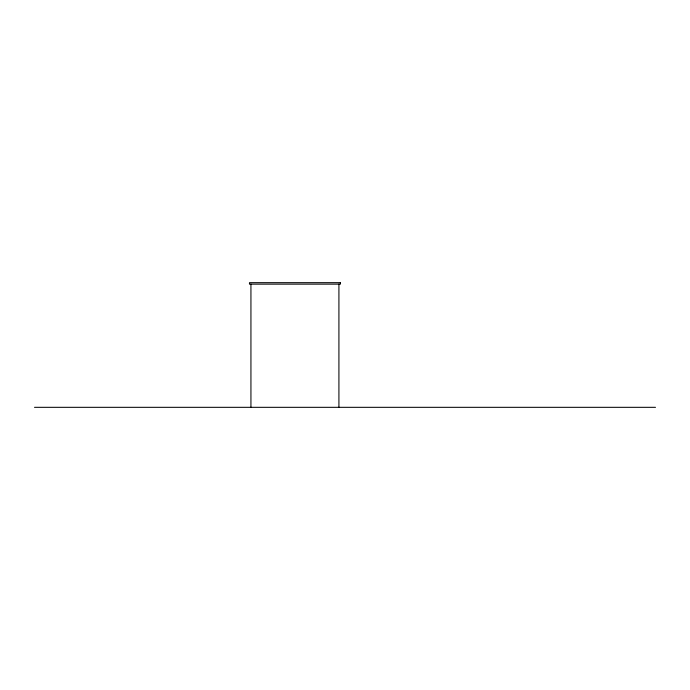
<?xml version="1.0" encoding="UTF-8"?>
<svg xmlns="http://www.w3.org/2000/svg" width="690" height="690" viewBox="0 0 690 690"><rect width="100%" height="100%" fill="white"/><g stroke="black" fill="none" stroke-linecap="round" stroke-linejoin="round"><path stroke-width="1.03" d="M34.5 407.324L655.5 407.324M338.919 284.142L338.919 407.324M250.936 284.142L250.936 407.324M340.386 282.676L249.47 282.676L249.47 284.142L340.386 284.142L340.386 282.676"/></g></svg>
